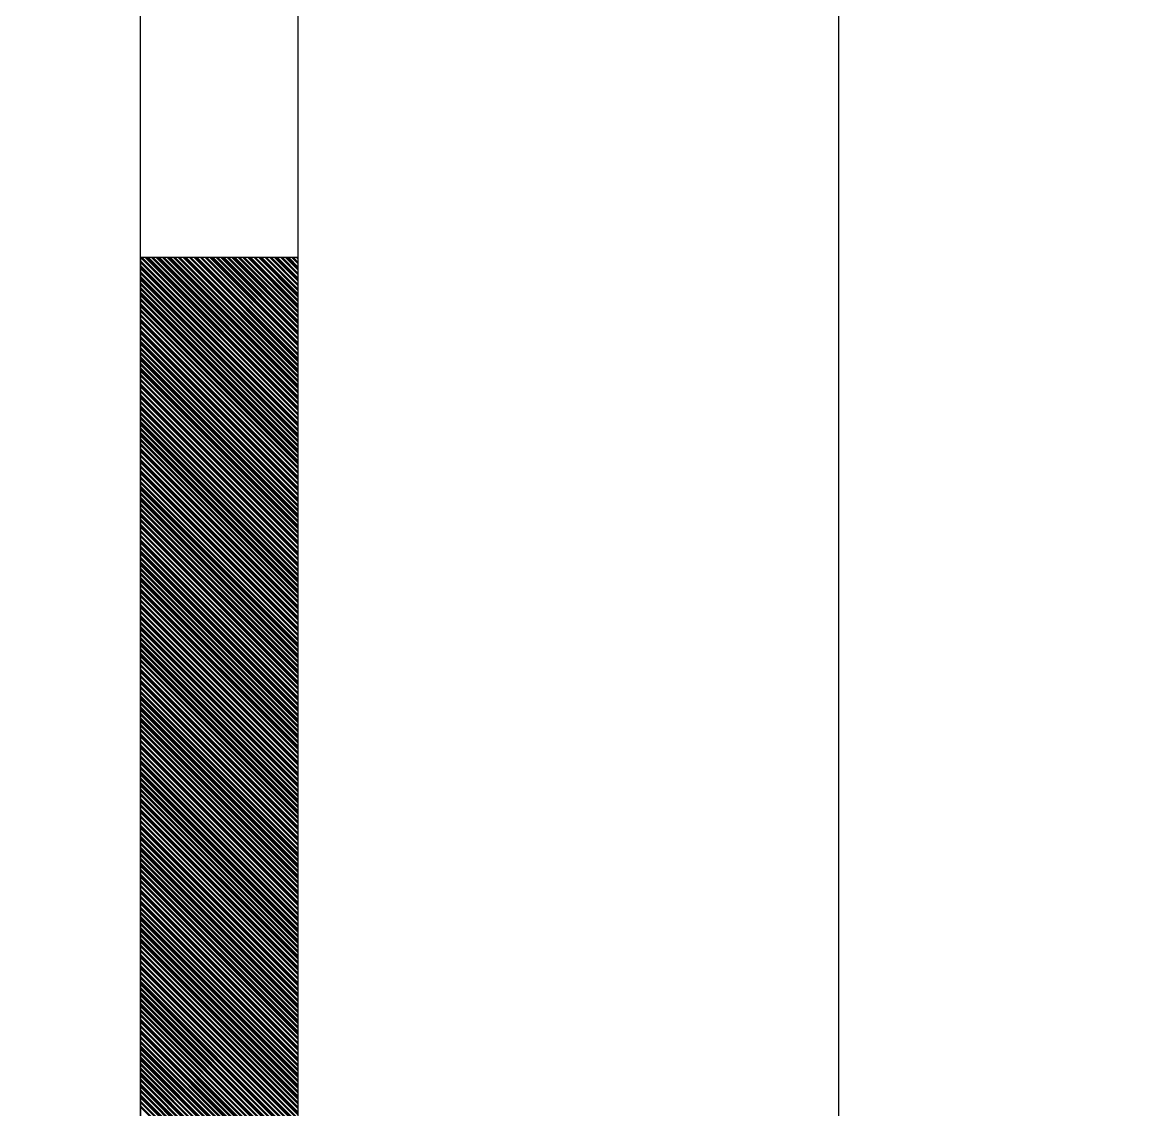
# Model space of a CAD drawing. Extents: x 747954 to 748544, y 4317181 to 4318208.
# Drawn here: x 748192.92 to 748199.99, y 4318095.61 to 4318102.5 of the extents above; entities that cross this region are included whole.
import ezdxf

# ---------------------------------------------------------------- set-up
doc = ezdxf.new("R2010")
doc.units = 0
doc.layers.get('0').update_dxf_attribs({"linetype": 'CONTINUOUS'})

msp = doc.modelspace()

# ---------------------------------------------------------------- linework, layer by layer
at = {"color": 0, "linetype": 'CONTINUOUS'}
for p, q in [((748193.67, 4318081.01), (748193.67, 4318181.01)), ((748193.67, 4318081.01), (748193.67, 4318181.01)), ((748194.67, 4318081.01), (748194.67, 4318181.01)), ((748194.67, 4318081.01), (748194.67, 4318181.01)), ((748194.67, 4318100.01), (748193.67, 4318101.01)), ((748194.67, 4318100.01), (748193.67, 4318101.01)), ((748194.67, 4318099.99), (748193.67, 4318100.99)), ((748194.67, 4318099.99), (748193.67, 4318100.99)), ((748194.67, 4318099.98), (748193.67, 4318100.98)), ((748194.67, 4318099.98), (748193.67, 4318100.98)), ((748194.67, 4318099.96), (748193.67, 4318100.96)), ((748194.67, 4318099.96), (748193.67, 4318100.96)), ((748194.67, 4318099.95), (748193.67, 4318100.95)), ((748194.67, 4318099.95), (748193.67, 4318100.95)), ((748194.67, 4318100.02), (748193.68, 4318101.01)), ((748194.67, 4318100.02), (748193.68, 4318101.01)), ((748194.67, 4318100.04), (748193.7, 4318101.01)), ((748194.67, 4318100.04), (748193.7, 4318101.01)), ((748194.67, 4318100.05), (748193.71, 4318101.01)), ((748194.67, 4318100.05), (748193.71, 4318101.01)), ((748194.67, 4318100.06), (748193.72, 4318101.01)), ((748194.67, 4318100.06), (748193.72, 4318101.01)), ((748194.67, 4318100.08), (748193.74, 4318101.01)), ((748194.67, 4318100.08), (748193.74, 4318101.01)), ((748194.67, 4318100.09), (748193.75, 4318101.01)), ((748194.67, 4318100.09), (748193.75, 4318101.01)), ((748194.67, 4318100.11), (748193.77, 4318101.01)), ((748194.67, 4318100.11), (748193.77, 4318101.01)), ((748194.67, 4318100.12), (748193.78, 4318101.01)), ((748194.67, 4318100.12), (748193.78, 4318101.01)), ((748194.67, 4318100.13), (748193.79, 4318101.01)), ((748194.67, 4318100.13), (748193.79, 4318101.01)), ((748194.67, 4318100.15), (748193.81, 4318101.01)), ((748194.67, 4318100.15), (748193.81, 4318101.01)), ((748194.67, 4318100.16), (748193.82, 4318101.01)), ((748194.67, 4318100.16), (748193.82, 4318101.01)), ((748194.67, 4318100.18), (748193.84, 4318101.01)), ((748194.67, 4318100.18), (748193.84, 4318101.01)), ((748194.67, 4318100.19), (748193.85, 4318101.01)), ((748194.67, 4318100.19), (748193.85, 4318101.01)), ((748194.67, 4318100.2), (748193.86, 4318101.01)), ((748194.67, 4318100.2), (748193.86, 4318101.01)), ((748194.67, 4318100.22), (748193.88, 4318101.01)), ((748194.67, 4318100.22), (748193.88, 4318101.01)), ((748194.67, 4318100.23), (748193.89, 4318101.01)), ((748194.67, 4318100.23), (748193.89, 4318101.01)), ((748194.67, 4318100.25), (748193.91, 4318101.01)), ((748194.67, 4318100.25), (748193.91, 4318101.01)), ((748194.67, 4318100.26), (748193.92, 4318101.01)), ((748194.67, 4318100.26), (748193.92, 4318101.01)), ((748194.67, 4318100.28), (748193.94, 4318101.01)), ((748194.67, 4318100.28), (748193.94, 4318101.01)), ((748194.67, 4318100.29), (748193.95, 4318101.01)), ((748194.67, 4318100.29), (748193.95, 4318101.01)), ((748194.67, 4318100.3), (748193.96, 4318101.01)), ((748194.67, 4318100.3), (748193.96, 4318101.01)), ((748194.67, 4318100.32), (748193.98, 4318101.01)), ((748194.67, 4318100.32), (748193.98, 4318101.01)), ((748194.67, 4318100.33), (748193.99, 4318101.01)), ((748194.67, 4318100.33), (748193.99, 4318101.01)), ((748194.67, 4318100.35), (748194.01, 4318101.01)), ((748194.67, 4318100.35), (748194.01, 4318101.01)), ((748194.67, 4318100.36), (748194.02, 4318101.01)), ((748194.67, 4318100.36), (748194.02, 4318101.01)), ((748194.67, 4318100.37), (748194.03, 4318101.01)), ((748194.67, 4318100.37), (748194.03, 4318101.01)), ((748194.67, 4318100.39), (748194.05, 4318101.01)), ((748194.67, 4318100.39), (748194.05, 4318101.01)), ((748194.67, 4318100.4), (748194.06, 4318101.01)), ((748194.67, 4318100.4), (748194.06, 4318101.01)), ((748194.67, 4318100.42), (748194.08, 4318101.01)), ((748194.67, 4318100.42), (748194.08, 4318101.01)), ((748194.67, 4318100.43), (748194.09, 4318101.01)), ((748194.67, 4318100.43), (748194.09, 4318101.01)), ((748194.67, 4318100.45), (748194.11, 4318101.01)), ((748194.67, 4318100.45), (748194.11, 4318101.01)), ((748194.67, 4318100.46), (748194.12, 4318101.01)), ((748194.67, 4318100.46), (748194.12, 4318101.01)), ((748194.67, 4318100.47), (748194.13, 4318101.01)), ((748194.67, 4318100.47), (748194.13, 4318101.01)), ((748194.67, 4318100.49), (748194.15, 4318101.01)), ((748194.67, 4318100.49), (748194.15, 4318101.01)), ((748194.67, 4318100.5), (748194.16, 4318101.01)), ((748194.67, 4318100.5), (748194.16, 4318101.01)), ((748194.67, 4318100.52), (748194.18, 4318101.01)), ((748194.67, 4318100.52), (748194.18, 4318101.01)), ((748194.67, 4318100.53), (748194.19, 4318101.01)), ((748194.67, 4318100.53), (748194.19, 4318101.01)), ((748194.67, 4318100.54), (748194.2, 4318101.01)), ((748194.67, 4318100.54), (748194.2, 4318101.01)), ((748194.67, 4318100.56), (748194.22, 4318101.01)), ((748194.67, 4318100.56), (748194.22, 4318101.01)), ((748194.67, 4318100.57), (748194.23, 4318101.01)), ((748194.67, 4318100.57), (748194.23, 4318101.01)), ((748194.67, 4318100.59), (748194.25, 4318101.01)), ((748194.67, 4318100.59), (748194.25, 4318101.01)), ((748194.67, 4318100.6), (748194.26, 4318101.01)), ((748194.67, 4318100.6), (748194.26, 4318101.01)), ((748194.67, 4318100.61), (748194.27, 4318101.01)), ((748194.67, 4318100.61), (748194.27, 4318101.01)), ((748194.67, 4318100.63), (748194.29, 4318101.01)), ((748194.67, 4318100.63), (748194.29, 4318101.01)), ((748194.67, 4318100.64), (748194.3, 4318101.01)), ((748194.67, 4318100.64), (748194.3, 4318101.01)), ((748194.67, 4318100.66), (748194.32, 4318101.01)), ((748194.67, 4318100.66), (748194.32, 4318101.01)), ((748194.67, 4318100.67), (748194.33, 4318101.01)), ((748194.67, 4318100.67), (748194.33, 4318101.01)), ((748194.67, 4318100.69), (748194.35, 4318101.01)), ((748194.67, 4318100.69), (748194.35, 4318101.01)), ((748194.67, 4318100.7), (748194.36, 4318101.01)), ((748194.67, 4318100.7), (748194.36, 4318101.01)), ((748194.67, 4318100.71), (748194.37, 4318101.01)), ((748194.67, 4318100.71), (748194.37, 4318101.01)), ((748194.67, 4318100.73), (748194.39, 4318101.01)), ((748194.67, 4318100.73), (748194.39, 4318101.01)), ((748194.67, 4318100.74), (748194.4, 4318101.01)), ((748194.67, 4318100.74), (748194.4, 4318101.01)), ((748194.67, 4318100.76), (748194.42, 4318101.01)), ((748194.67, 4318100.76), (748194.42, 4318101.01)), ((748194.67, 4318100.77), (748194.43, 4318101.01)), ((748194.67, 4318100.77), (748194.43, 4318101.01)), ((748194.67, 4318100.78), (748194.44, 4318101.01)), ((748194.67, 4318100.78), (748194.44, 4318101.01)), ((748194.67, 4318100.8), (748194.46, 4318101.01)), ((748194.67, 4318100.8), (748194.46, 4318101.01)), ((748194.67, 4318100.81), (748194.47, 4318101.01)), ((748194.67, 4318100.81), (748194.47, 4318101.01)), ((748194.67, 4318100.83), (748194.49, 4318101.01)), ((748194.67, 4318100.83), (748194.49, 4318101.01)), ((748194.67, 4318100.84), (748194.5, 4318101.01)), ((748194.67, 4318100.84), (748194.5, 4318101.01)), ((748194.67, 4318100.86), (748194.52, 4318101.01)), ((748194.67, 4318100.86), (748194.52, 4318101.01)), ((748194.67, 4318100.87), (748194.53, 4318101.01)), ((748194.67, 4318100.87), (748194.53, 4318101.01)), ((748194.67, 4318100.88), (748194.54, 4318101.01)), ((748194.67, 4318100.88), (748194.54, 4318101.01)), ((748194.67, 4318100.9), (748194.56, 4318101.01)), ((748194.67, 4318100.9), (748194.56, 4318101.01)), ((748194.67, 4318100.91), (748194.57, 4318101.01)), ((748194.67, 4318100.91), (748194.57, 4318101.01)), ((748194.67, 4318100.93), (748194.59, 4318101.01)), ((748194.67, 4318100.93), (748194.59, 4318101.01)), ((748194.67, 4318100.94), (748194.6, 4318101.01)), ((748194.67, 4318100.94), (748194.6, 4318101.01)), ((748194.67, 4318100.95), (748194.61, 4318101.01)), ((748194.67, 4318100.95), (748194.61, 4318101.01)), ((748194.67, 4318100.97), (748194.63, 4318101.01)), ((748194.67, 4318100.97), (748194.63, 4318101.01)), ((748194.67, 4318100.98), (748194.64, 4318101.01)), ((748194.67, 4318100.98), (748194.64, 4318101.01)), ((748194.67, 4318101), (748194.66, 4318101.01)), ((748194.67, 4318101), (748194.66, 4318101.01)), ((748194.67, 4318099.94), (748193.67, 4318100.94)), ((748194.67, 4318099.94), (748193.67, 4318100.94)), ((748194.67, 4318099.92), (748193.67, 4318100.92)), ((748194.67, 4318099.92), (748193.67, 4318100.92)), ((748194.67, 4318099.91), (748193.67, 4318100.91)), ((748194.67, 4318099.91), (748193.67, 4318100.91)), ((748194.67, 4318099.89), (748193.67, 4318100.89)), ((748194.67, 4318099.89), (748193.67, 4318100.89)), ((748194.67, 4318099.88), (748193.67, 4318100.88)), ((748194.67, 4318099.88), (748193.67, 4318100.88)), ((748194.67, 4318099.87), (748193.67, 4318100.87)), ((748194.67, 4318099.87), (748193.67, 4318100.87)), ((748194.67, 4318099.85), (748193.67, 4318100.85)), ((748194.67, 4318099.85), (748193.67, 4318100.85)), ((748194.67, 4318099.84), (748193.67, 4318100.84)), ((748194.67, 4318099.84), (748193.67, 4318100.84)), ((748194.67, 4318099.82), (748193.67, 4318100.82)), ((748194.67, 4318099.82), (748193.67, 4318100.82)), ((748194.67, 4318099.81), (748193.67, 4318100.81)), ((748194.67, 4318099.81), (748193.67, 4318100.81)), ((748194.67, 4318099.79), (748193.67, 4318100.79)), ((748194.67, 4318099.79), (748193.67, 4318100.79)), ((748194.67, 4318099.78), (748193.67, 4318100.78)), ((748194.67, 4318099.78), (748193.67, 4318100.78)), ((748194.67, 4318099.77), (748193.67, 4318100.77)), ((748194.67, 4318099.77), (748193.67, 4318100.77)), ((748194.67, 4318099.75), (748193.67, 4318100.75)), ((748194.67, 4318099.75), (748193.67, 4318100.75)), ((748194.67, 4318099.74), (748193.67, 4318100.74)), ((748194.67, 4318099.74), (748193.67, 4318100.74)), ((748194.67, 4318099.72), (748193.67, 4318100.72)), ((748194.67, 4318099.72), (748193.67, 4318100.72)), ((748194.67, 4318099.71), (748193.67, 4318100.71)), ((748194.67, 4318099.71), (748193.67, 4318100.71)), ((748194.67, 4318099.7), (748193.67, 4318100.7)), ((748194.67, 4318099.7), (748193.67, 4318100.7)), ((748194.67, 4318099.68), (748193.67, 4318100.68)), ((748194.67, 4318099.68), (748193.67, 4318100.68)), ((748194.67, 4318099.67), (748193.67, 4318100.67)), ((748194.67, 4318099.67), (748193.67, 4318100.67)), ((748194.67, 4318099.65), (748193.67, 4318100.65)), ((748194.67, 4318099.65), (748193.67, 4318100.65)), ((748194.67, 4318099.64), (748193.67, 4318100.64)), ((748194.67, 4318099.64), (748193.67, 4318100.64)), ((748194.67, 4318099.62), (748193.67, 4318100.62)), ((748194.67, 4318099.62), (748193.67, 4318100.62)), ((748194.67, 4318099.61), (748193.67, 4318100.61)), ((748194.67, 4318099.61), (748193.67, 4318100.61)), ((748194.67, 4318099.6), (748193.67, 4318100.6)), ((748194.67, 4318099.6), (748193.67, 4318100.6)), ((748194.67, 4318099.58), (748193.67, 4318100.58)), ((748194.67, 4318099.58), (748193.67, 4318100.58)), ((748194.67, 4318099.57), (748193.67, 4318100.57)), ((748194.67, 4318099.57), (748193.67, 4318100.57)), ((748194.67, 4318099.55), (748193.67, 4318100.55)), ((748194.67, 4318099.55), (748193.67, 4318100.55)), ((748194.67, 4318099.54), (748193.67, 4318100.54)), ((748194.67, 4318099.54), (748193.67, 4318100.54)), ((748194.67, 4318099.53), (748193.67, 4318100.53)), ((748194.67, 4318099.53), (748193.67, 4318100.53)), ((748194.67, 4318099.51), (748193.67, 4318100.51)), ((748194.67, 4318099.51), (748193.67, 4318100.51)), ((748194.67, 4318099.5), (748193.67, 4318100.5)), ((748194.67, 4318099.5), (748193.67, 4318100.5)), ((748194.67, 4318099.48), (748193.67, 4318100.48)), ((748194.67, 4318099.48), (748193.67, 4318100.48)), ((748194.67, 4318099.47), (748193.67, 4318100.47)), ((748194.67, 4318099.47), (748193.67, 4318100.47)), ((748194.67, 4318099.46), (748193.67, 4318100.46)), ((748194.67, 4318099.46), (748193.67, 4318100.46)), ((748194.67, 4318099.44), (748193.67, 4318100.44)), ((748194.67, 4318099.44), (748193.67, 4318100.44)), ((748194.67, 4318099.43), (748193.67, 4318100.43)), ((748194.67, 4318099.43), (748193.67, 4318100.43)), ((748194.67, 4318099.41), (748193.67, 4318100.41)), ((748194.67, 4318099.41), (748193.67, 4318100.41)), ((748194.67, 4318099.4), (748193.67, 4318100.4)), ((748194.67, 4318099.4), (748193.67, 4318100.4)), ((748194.67, 4318099.38), (748193.67, 4318100.38)), ((748194.67, 4318099.38), (748193.67, 4318100.38)), ((748194.67, 4318099.37), (748193.67, 4318100.37)), ((748194.67, 4318099.37), (748193.67, 4318100.37)), ((748194.67, 4318099.36), (748193.67, 4318100.36)), ((748194.67, 4318099.36), (748193.67, 4318100.36)), ((748194.67, 4318099.34), (748193.67, 4318100.34)), ((748194.67, 4318099.34), (748193.67, 4318100.34)), ((748194.67, 4318099.33), (748193.67, 4318100.33)), ((748194.67, 4318099.33), (748193.67, 4318100.33)), ((748194.67, 4318099.31), (748193.67, 4318100.31)), ((748194.67, 4318099.31), (748193.67, 4318100.31)), ((748194.67, 4318099.3), (748193.67, 4318100.3)), ((748194.67, 4318099.3), (748193.67, 4318100.3)), ((748194.67, 4318099.29), (748193.67, 4318100.29)), ((748194.67, 4318099.29), (748193.67, 4318100.29)), ((748194.67, 4318099.27), (748193.67, 4318100.27)), ((748194.67, 4318099.27), (748193.67, 4318100.27)), ((748194.67, 4318099.26), (748193.67, 4318100.26)), ((748194.67, 4318099.26), (748193.67, 4318100.26)), ((748194.67, 4318099.24), (748193.67, 4318100.24)), ((748194.67, 4318099.24), (748193.67, 4318100.24)), ((748194.67, 4318099.23), (748193.67, 4318100.23)), ((748194.67, 4318099.23), (748193.67, 4318100.23)), ((748194.67, 4318099.21), (748193.67, 4318100.21)), ((748194.67, 4318099.21), (748193.67, 4318100.21)), ((748194.67, 4318099.2), (748193.67, 4318100.2)), ((748194.67, 4318099.2), (748193.67, 4318100.2)), ((748194.67, 4318099.19), (748193.67, 4318100.19)), ((748194.67, 4318099.19), (748193.67, 4318100.19)), ((748194.67, 4318099.17), (748193.67, 4318100.17)), ((748194.67, 4318099.17), (748193.67, 4318100.17)), ((748194.67, 4318099.16), (748193.67, 4318100.16)), ((748194.67, 4318099.16), (748193.67, 4318100.16)), ((748194.67, 4318099.14), (748193.67, 4318100.14)), ((748194.67, 4318099.14), (748193.67, 4318100.14)), ((748194.67, 4318099.13), (748193.67, 4318100.13)), ((748194.67, 4318099.13), (748193.67, 4318100.13)), ((748194.67, 4318099.12), (748193.67, 4318100.12)), ((748194.67, 4318099.12), (748193.67, 4318100.12)), ((748194.67, 4318099.1), (748193.67, 4318100.1)), ((748194.67, 4318099.1), (748193.67, 4318100.1)), ((748194.67, 4318099.09), (748193.67, 4318100.09)), ((748194.67, 4318099.09), (748193.67, 4318100.09)), ((748194.67, 4318099.07), (748193.67, 4318100.07)), ((748194.67, 4318099.07), (748193.67, 4318100.07)), ((748194.67, 4318099.06), (748193.67, 4318100.06)), ((748194.67, 4318099.06), (748193.67, 4318100.06)), ((748194.67, 4318099.05), (748193.67, 4318100.05)), ((748194.67, 4318099.05), (748193.67, 4318100.05)), ((748194.67, 4318099.03), (748193.67, 4318100.03)), ((748194.67, 4318099.03), (748193.67, 4318100.03)), ((748194.67, 4318099.02), (748193.67, 4318100.02)), ((748194.67, 4318099.02), (748193.67, 4318100.02)), ((748194.67, 4318099), (748193.67, 4318100)), ((748194.67, 4318099), (748193.67, 4318100)), ((748194.67, 4318098.99), (748193.67, 4318099.99)), ((748194.67, 4318098.99), (748193.67, 4318099.99)), ((748194.67, 4318098.97), (748193.67, 4318099.97)), ((748194.67, 4318098.97), (748193.67, 4318099.97)), ((748194.67, 4318098.96), (748193.67, 4318099.96)), ((748194.67, 4318098.96), (748193.67, 4318099.96)), ((748194.67, 4318098.95), (748193.67, 4318099.95)), ((748194.67, 4318098.95), (748193.67, 4318099.95)), ((748194.67, 4318098.93), (748193.67, 4318099.93)), ((748194.67, 4318098.93), (748193.67, 4318099.93)), ((748194.67, 4318098.92), (748193.67, 4318099.92)), ((748194.67, 4318098.92), (748193.67, 4318099.92)), ((748194.67, 4318098.9), (748193.67, 4318099.9)), ((748194.67, 4318098.9), (748193.67, 4318099.9)), ((748194.67, 4318098.89), (748193.67, 4318099.89)), ((748194.67, 4318098.89), (748193.67, 4318099.89)), ((748194.67, 4318098.88), (748193.67, 4318099.88)), ((748194.67, 4318098.88), (748193.67, 4318099.88)), ((748194.67, 4318098.86), (748193.67, 4318099.86)), ((748194.67, 4318098.86), (748193.67, 4318099.86)), ((748194.67, 4318098.85), (748193.67, 4318099.85)), ((748194.67, 4318098.85), (748193.67, 4318099.85)), ((748194.67, 4318098.83), (748193.67, 4318099.83)), ((748194.67, 4318098.83), (748193.67, 4318099.83)), ((748194.67, 4318098.82), (748193.67, 4318099.82)), ((748194.67, 4318098.82), (748193.67, 4318099.82)), ((748194.67, 4318098.8), (748193.67, 4318099.8)), ((748194.67, 4318098.8), (748193.67, 4318099.8)), ((748194.67, 4318098.79), (748193.67, 4318099.79)), ((748194.67, 4318098.79), (748193.67, 4318099.79)), ((748194.67, 4318098.78), (748193.67, 4318099.78)), ((748194.67, 4318098.78), (748193.67, 4318099.78)), ((748194.67, 4318098.76), (748193.67, 4318099.76)), ((748194.67, 4318098.76), (748193.67, 4318099.76)), ((748194.67, 4318098.75), (748193.67, 4318099.75)), ((748194.67, 4318098.75), (748193.67, 4318099.75)), ((748194.67, 4318098.73), (748193.67, 4318099.73)), ((748194.67, 4318098.73), (748193.67, 4318099.73)), ((748194.67, 4318098.72), (748193.67, 4318099.72)), ((748194.67, 4318098.72), (748193.67, 4318099.72)), ((748194.67, 4318098.71), (748193.67, 4318099.71)), ((748194.67, 4318098.71), (748193.67, 4318099.71)), ((748194.67, 4318098.69), (748193.67, 4318099.69)), ((748194.67, 4318098.69), (748193.67, 4318099.69)), ((748194.67, 4318098.68), (748193.67, 4318099.68)), ((748194.67, 4318098.68), (748193.67, 4318099.68)), ((748194.67, 4318098.66), (748193.67, 4318099.66)), ((748194.67, 4318098.66), (748193.67, 4318099.66)), ((748194.67, 4318098.65), (748193.67, 4318099.65)), ((748194.67, 4318098.65), (748193.67, 4318099.65)), ((748194.67, 4318098.64), (748193.67, 4318099.64)), ((748194.67, 4318098.64), (748193.67, 4318099.64)), ((748194.67, 4318098.62), (748193.67, 4318099.62)), ((748194.67, 4318098.62), (748193.67, 4318099.62)), ((748194.67, 4318098.61), (748193.67, 4318099.61)), ((748194.67, 4318098.61), (748193.67, 4318099.61)), ((748194.67, 4318098.59), (748193.67, 4318099.59)), ((748194.67, 4318098.59), (748193.67, 4318099.59)), ((748194.67, 4318098.58), (748193.67, 4318099.58)), ((748194.67, 4318098.58), (748193.67, 4318099.58)), ((748194.67, 4318098.56), (748193.67, 4318099.56)), ((748194.67, 4318098.56), (748193.67, 4318099.56)), ((748194.67, 4318098.55), (748193.67, 4318099.55)), ((748194.67, 4318098.55), (748193.67, 4318099.55)), ((748194.67, 4318098.54), (748193.67, 4318099.54)), ((748194.67, 4318098.54), (748193.67, 4318099.54)), ((748194.67, 4318098.52), (748193.67, 4318099.52)), ((748194.67, 4318098.52), (748193.67, 4318099.52)), ((748194.67, 4318098.51), (748193.67, 4318099.51)), ((748194.67, 4318098.51), (748193.67, 4318099.51)), ((748194.67, 4318098.49), (748193.67, 4318099.49)), ((748194.67, 4318098.49), (748193.67, 4318099.49)), ((748194.67, 4318098.48), (748193.67, 4318099.48)), ((748194.67, 4318098.48), (748193.67, 4318099.48)), ((748194.67, 4318098.47), (748193.67, 4318099.47)), ((748194.67, 4318098.47), (748193.67, 4318099.47)), ((748194.67, 4318098.45), (748193.67, 4318099.45)), ((748194.67, 4318098.45), (748193.67, 4318099.45)), ((748194.67, 4318098.44), (748193.67, 4318099.44)), ((748194.67, 4318098.44), (748193.67, 4318099.44)), ((748194.67, 4318098.42), (748193.67, 4318099.42)), ((748194.67, 4318098.42), (748193.67, 4318099.42)), ((748194.67, 4318098.41), (748193.67, 4318099.41)), ((748194.67, 4318098.41), (748193.67, 4318099.41)), ((748194.67, 4318098.39), (748193.67, 4318099.39)), ((748194.67, 4318098.39), (748193.67, 4318099.39)), ((748194.67, 4318098.38), (748193.67, 4318099.38)), ((748194.67, 4318098.38), (748193.67, 4318099.38)), ((748194.67, 4318098.37), (748193.67, 4318099.37)), ((748194.67, 4318098.37), (748193.67, 4318099.37)), ((748194.67, 4318098.35), (748193.67, 4318099.35)), ((748194.67, 4318098.35), (748193.67, 4318099.35)), ((748194.67, 4318098.34), (748193.67, 4318099.34)), ((748194.67, 4318098.34), (748193.67, 4318099.34)), ((748194.67, 4318098.32), (748193.67, 4318099.32)), ((748194.67, 4318098.32), (748193.67, 4318099.32)), ((748194.67, 4318098.31), (748193.67, 4318099.31)), ((748194.67, 4318098.31), (748193.67, 4318099.31)), ((748194.67, 4318098.3), (748193.67, 4318099.3)), ((748194.67, 4318098.3), (748193.67, 4318099.3)), ((748194.67, 4318098.28), (748193.67, 4318099.28)), ((748194.67, 4318098.28), (748193.67, 4318099.28)), ((748194.67, 4318098.27), (748193.67, 4318099.27)), ((748194.67, 4318098.27), (748193.67, 4318099.27)), ((748194.67, 4318098.25), (748193.67, 4318099.25)), ((748194.67, 4318098.25), (748193.67, 4318099.25)), ((748194.67, 4318098.24), (748193.67, 4318099.24)), ((748194.67, 4318098.24), (748193.67, 4318099.24)), ((748194.67, 4318098.22), (748193.67, 4318099.22)), ((748194.67, 4318098.22), (748193.67, 4318099.22)), ((748194.67, 4318098.21), (748193.67, 4318099.21)), ((748194.67, 4318098.21), (748193.67, 4318099.21)), ((748194.67, 4318098.2), (748193.67, 4318099.2)), ((748194.67, 4318098.2), (748193.67, 4318099.2)), ((748194.67, 4318098.18), (748193.67, 4318099.18)), ((748194.67, 4318098.18), (748193.67, 4318099.18)), ((748194.67, 4318098.17), (748193.67, 4318099.17)), ((748194.67, 4318098.17), (748193.67, 4318099.17)), ((748194.67, 4318098.15), (748193.67, 4318099.15)), ((748194.67, 4318098.15), (748193.67, 4318099.15)), ((748194.67, 4318098.14), (748193.67, 4318099.14)), ((748194.67, 4318098.14), (748193.67, 4318099.14)), ((748194.67, 4318098.13), (748193.67, 4318099.13)), ((748194.67, 4318098.13), (748193.67, 4318099.13)), ((748194.67, 4318098.11), (748193.67, 4318099.11)), ((748194.67, 4318098.11), (748193.67, 4318099.11)), ((748194.67, 4318098.1), (748193.67, 4318099.1)), ((748194.67, 4318098.1), (748193.67, 4318099.1)), ((748194.67, 4318098.08), (748193.67, 4318099.08)), ((748194.67, 4318098.08), (748193.67, 4318099.08)), ((748194.67, 4318098.07), (748193.67, 4318099.07)), ((748194.67, 4318098.07), (748193.67, 4318099.07)), ((748194.67, 4318098.06), (748193.67, 4318099.06)), ((748194.67, 4318098.06), (748193.67, 4318099.06)), ((748194.67, 4318098.04), (748193.67, 4318099.04)), ((748194.67, 4318098.04), (748193.67, 4318099.04)), ((748194.67, 4318098.03), (748193.67, 4318099.03)), ((748194.67, 4318098.03), (748193.67, 4318099.03)), ((748194.67, 4318098.01), (748193.67, 4318099.01)), ((748194.67, 4318098.01), (748193.67, 4318099.01)), ((748194.67, 4318098), (748193.67, 4318099)), ((748194.67, 4318098), (748193.67, 4318099)), ((748194.67, 4318097.98), (748193.67, 4318098.98)), ((748194.67, 4318097.98), (748193.67, 4318098.98)), ((748194.67, 4318097.97), (748193.67, 4318098.97)), ((748194.67, 4318097.97), (748193.67, 4318098.97)), ((748194.67, 4318097.96), (748193.67, 4318098.96)), ((748194.67, 4318097.96), (748193.67, 4318098.96)), ((748194.67, 4318097.94), (748193.67, 4318098.94)), ((748194.67, 4318097.94), (748193.67, 4318098.94)), ((748194.67, 4318097.93), (748193.67, 4318098.93)), ((748194.67, 4318097.93), (748193.67, 4318098.93)), ((748194.67, 4318097.91), (748193.67, 4318098.91)), ((748194.67, 4318097.91), (748193.67, 4318098.91)), ((748194.67, 4318097.9), (748193.67, 4318098.9)), ((748194.67, 4318097.9), (748193.67, 4318098.9)), ((748194.67, 4318097.89), (748193.67, 4318098.89)), ((748194.67, 4318097.89), (748193.67, 4318098.89)), ((748194.67, 4318097.87), (748193.67, 4318098.87)), ((748194.67, 4318097.87), (748193.67, 4318098.87)), ((748194.67, 4318097.86), (748193.67, 4318098.86)), ((748194.67, 4318097.86), (748193.67, 4318098.86)), ((748194.67, 4318097.84), (748193.67, 4318098.84)), ((748194.67, 4318097.84), (748193.67, 4318098.84)), ((748194.67, 4318097.83), (748193.67, 4318098.83)), ((748194.67, 4318097.83), (748193.67, 4318098.83)), ((748194.67, 4318097.81), (748193.67, 4318098.81)), ((748194.67, 4318097.81), (748193.67, 4318098.81)), ((748194.67, 4318097.8), (748193.67, 4318098.8)), ((748194.67, 4318097.8), (748193.67, 4318098.8)), ((748194.67, 4318097.79), (748193.67, 4318098.79)), ((748194.67, 4318097.79), (748193.67, 4318098.79)), ((748194.67, 4318097.77), (748193.67, 4318098.77)), ((748194.67, 4318097.77), (748193.67, 4318098.77)), ((748194.67, 4318097.76), (748193.67, 4318098.76)), ((748194.67, 4318097.76), (748193.67, 4318098.76)), ((748194.67, 4318097.74), (748193.67, 4318098.74)), ((748194.67, 4318097.74), (748193.67, 4318098.74)), ((748194.67, 4318097.73), (748193.67, 4318098.73)), ((748194.67, 4318097.73), (748193.67, 4318098.73)), ((748194.67, 4318097.72), (748193.67, 4318098.72)), ((748194.67, 4318097.72), (748193.67, 4318098.72)), ((748194.67, 4318097.7), (748193.67, 4318098.7)), ((748194.67, 4318097.7), (748193.67, 4318098.7)), ((748194.67, 4318097.69), (748193.67, 4318098.69)), ((748194.67, 4318097.69), (748193.67, 4318098.69)), ((748194.67, 4318097.67), (748193.67, 4318098.67)), ((748194.67, 4318097.67), (748193.67, 4318098.67)), ((748194.67, 4318097.66), (748193.67, 4318098.66)), ((748194.67, 4318097.66), (748193.67, 4318098.66)), ((748194.67, 4318097.65), (748193.67, 4318098.65)), ((748194.67, 4318097.65), (748193.67, 4318098.65)), ((748194.67, 4318097.63), (748193.67, 4318098.63)), ((748194.67, 4318097.63), (748193.67, 4318098.63)), ((748194.67, 4318097.62), (748193.67, 4318098.62)), ((748194.67, 4318097.62), (748193.67, 4318098.62)), ((748194.67, 4318097.6), (748193.67, 4318098.6)), ((748194.67, 4318097.6), (748193.67, 4318098.6)), ((748194.67, 4318097.59), (748193.67, 4318098.59)), ((748194.67, 4318097.59), (748193.67, 4318098.59)), ((748194.67, 4318097.57), (748193.67, 4318098.57)), ((748194.67, 4318097.57), (748193.67, 4318098.57)), ((748194.67, 4318097.56), (748193.67, 4318098.56)), ((748194.67, 4318097.56), (748193.67, 4318098.56)), ((748194.67, 4318097.55), (748193.67, 4318098.55)), ((748194.67, 4318097.55), (748193.67, 4318098.55)), ((748194.67, 4318097.53), (748193.67, 4318098.53)), ((748194.67, 4318097.53), (748193.67, 4318098.53)), ((748194.67, 4318097.52), (748193.67, 4318098.52)), ((748194.67, 4318097.52), (748193.67, 4318098.52)), ((748194.67, 4318097.5), (748193.67, 4318098.5)), ((748194.67, 4318097.5), (748193.67, 4318098.5)), ((748194.67, 4318097.49), (748193.67, 4318098.49)), ((748194.67, 4318097.49), (748193.67, 4318098.49)), ((748194.67, 4318097.48), (748193.67, 4318098.48)), ((748194.67, 4318097.48), (748193.67, 4318098.48)), ((748194.67, 4318097.46), (748193.67, 4318098.46)), ((748194.67, 4318097.46), (748193.67, 4318098.46)), ((748194.67, 4318097.45), (748193.67, 4318098.45)), ((748194.67, 4318097.45), (748193.67, 4318098.45)), ((748194.67, 4318097.43), (748193.67, 4318098.43)), ((748194.67, 4318097.43), (748193.67, 4318098.43)), ((748194.67, 4318097.42), (748193.67, 4318098.42)), ((748194.67, 4318097.42), (748193.67, 4318098.42)), ((748194.67, 4318097.4), (748193.67, 4318098.4)), ((748194.67, 4318097.4), (748193.67, 4318098.4)), ((748194.67, 4318097.39), (748193.67, 4318098.39)), ((748194.67, 4318097.39), (748193.67, 4318098.39)), ((748194.67, 4318097.38), (748193.67, 4318098.38)), ((748194.67, 4318097.38), (748193.67, 4318098.38)), ((748194.67, 4318097.36), (748193.67, 4318098.36)), ((748194.67, 4318097.36), (748193.67, 4318098.36)), ((748194.67, 4318097.35), (748193.67, 4318098.35)), ((748194.67, 4318097.35), (748193.67, 4318098.35)), ((748194.67, 4318097.33), (748193.67, 4318098.33)), ((748194.67, 4318097.33), (748193.67, 4318098.33)), ((748194.67, 4318097.32), (748193.67, 4318098.32)), ((748194.67, 4318097.32), (748193.67, 4318098.32)), ((748194.67, 4318097.31), (748193.67, 4318098.31)), ((748194.67, 4318097.31), (748193.67, 4318098.31)), ((748194.67, 4318097.29), (748193.67, 4318098.29)), ((748194.67, 4318097.29), (748193.67, 4318098.29)), ((748194.67, 4318097.28), (748193.67, 4318098.28)), ((748194.67, 4318097.28), (748193.67, 4318098.28)), ((748194.67, 4318097.26), (748193.67, 4318098.26)), ((748194.67, 4318097.26), (748193.67, 4318098.26)), ((748194.67, 4318097.25), (748193.67, 4318098.25)), ((748194.67, 4318097.25), (748193.67, 4318098.25)), ((748194.67, 4318097.23), (748193.67, 4318098.23)), ((748194.67, 4318097.23), (748193.67, 4318098.23)), ((748194.67, 4318097.22), (748193.67, 4318098.22)), ((748194.67, 4318097.22), (748193.67, 4318098.22)), ((748194.67, 4318097.21), (748193.67, 4318098.21)), ((748194.67, 4318097.21), (748193.67, 4318098.21)), ((748194.67, 4318097.19), (748193.67, 4318098.19)), ((748194.67, 4318097.19), (748193.67, 4318098.19)), ((748194.67, 4318097.18), (748193.67, 4318098.18)), ((748194.67, 4318097.18), (748193.67, 4318098.18)), ((748194.67, 4318097.16), (748193.67, 4318098.16)), ((748194.67, 4318097.16), (748193.67, 4318098.16)), ((748194.67, 4318097.15), (748193.67, 4318098.15)), ((748194.67, 4318097.15), (748193.67, 4318098.15)), ((748194.67, 4318097.14), (748193.67, 4318098.14)), ((748194.67, 4318097.14), (748193.67, 4318098.14)), ((748194.67, 4318097.12), (748193.67, 4318098.12)), ((748194.67, 4318097.12), (748193.67, 4318098.12)), ((748194.67, 4318097.11), (748193.67, 4318098.11)), ((748194.67, 4318097.11), (748193.67, 4318098.11)), ((748194.67, 4318097.09), (748193.67, 4318098.09)), ((748194.67, 4318097.09), (748193.67, 4318098.09)), ((748194.67, 4318097.08), (748193.67, 4318098.08)), ((748194.67, 4318097.08), (748193.67, 4318098.08)), ((748194.67, 4318097.07), (748193.67, 4318098.07)), ((748194.67, 4318097.07), (748193.67, 4318098.07)), ((748194.67, 4318097.05), (748193.67, 4318098.05)), ((748194.67, 4318097.05), (748193.67, 4318098.05)), ((748194.67, 4318097.04), (748193.67, 4318098.04)), ((748194.67, 4318097.04), (748193.67, 4318098.04)), ((748194.67, 4318097.02), (748193.67, 4318098.02)), ((748194.67, 4318097.02), (748193.67, 4318098.02)), ((748194.67, 4318097.01), (748193.67, 4318098.01)), ((748194.67, 4318097.01), (748193.67, 4318098.01)), ((748194.67, 4318096.99), (748193.67, 4318097.99)), ((748194.67, 4318096.99), (748193.67, 4318097.99)), ((748194.67, 4318096.98), (748193.67, 4318097.98)), ((748194.67, 4318096.98), (748193.67, 4318097.98)), ((748194.67, 4318096.97), (748193.67, 4318097.97)), ((748194.67, 4318096.97), (748193.67, 4318097.97)), ((748194.67, 4318096.95), (748193.67, 4318097.95)), ((748194.67, 4318096.95), (748193.67, 4318097.95)), ((748194.67, 4318096.94), (748193.67, 4318097.94)), ((748194.67, 4318096.94), (748193.67, 4318097.94)), ((748194.67, 4318096.92), (748193.67, 4318097.92)), ((748194.67, 4318096.92), (748193.67, 4318097.92)), ((748194.67, 4318096.91), (748193.67, 4318097.91)), ((748194.67, 4318096.91), (748193.67, 4318097.91)), ((748194.67, 4318096.9), (748193.67, 4318097.9)), ((748194.67, 4318096.9), (748193.67, 4318097.9)), ((748194.67, 4318096.88), (748193.67, 4318097.88)), ((748194.67, 4318096.88), (748193.67, 4318097.88)), ((748194.67, 4318096.87), (748193.67, 4318097.87)), ((748194.67, 4318096.87), (748193.67, 4318097.87)), ((748194.67, 4318096.85), (748193.67, 4318097.85)), ((748194.67, 4318096.85), (748193.67, 4318097.85)), ((748194.67, 4318096.84), (748193.67, 4318097.84)), ((748194.67, 4318096.84), (748193.67, 4318097.84)), ((748194.67, 4318096.82), (748193.67, 4318097.82)), ((748194.67, 4318096.82), (748193.67, 4318097.82)), ((748194.67, 4318096.81), (748193.67, 4318097.81)), ((748194.67, 4318096.81), (748193.67, 4318097.81)), ((748194.67, 4318096.8), (748193.67, 4318097.8)), ((748194.67, 4318096.8), (748193.67, 4318097.8)), ((748194.67, 4318096.78), (748193.67, 4318097.78)), ((748194.67, 4318096.78), (748193.67, 4318097.78)), ((748194.67, 4318096.77), (748193.67, 4318097.77)), ((748194.67, 4318096.77), (748193.67, 4318097.77)), ((748194.67, 4318096.75), (748193.67, 4318097.75)), ((748194.67, 4318096.75), (748193.67, 4318097.75)), ((748194.67, 4318096.74), (748193.67, 4318097.74)), ((748194.67, 4318096.74), (748193.67, 4318097.74)), ((748194.67, 4318096.73), (748193.67, 4318097.73)), ((748194.67, 4318096.73), (748193.67, 4318097.73)), ((748194.67, 4318096.71), (748193.67, 4318097.71)), ((748194.67, 4318096.71), (748193.67, 4318097.71)), ((748194.67, 4318096.7), (748193.67, 4318097.7)), ((748194.67, 4318096.7), (748193.67, 4318097.7)), ((748194.67, 4318096.68), (748193.67, 4318097.68)), ((748194.67, 4318096.68), (748193.67, 4318097.68)), ((748194.67, 4318096.67), (748193.67, 4318097.67)), ((748194.67, 4318096.67), (748193.67, 4318097.67)), ((748194.67, 4318096.66), (748193.67, 4318097.66)), ((748194.67, 4318096.66), (748193.67, 4318097.66)), ((748194.67, 4318096.64), (748193.67, 4318097.64)), ((748194.67, 4318096.64), (748193.67, 4318097.64)), ((748194.67, 4318096.63), (748193.67, 4318097.63)), ((748194.67, 4318096.63), (748193.67, 4318097.63)), ((748194.67, 4318096.61), (748193.67, 4318097.61)), ((748194.67, 4318096.61), (748193.67, 4318097.61)), ((748194.67, 4318096.6), (748193.67, 4318097.6)), ((748194.67, 4318096.6), (748193.67, 4318097.6)), ((748194.67, 4318096.58), (748193.67, 4318097.58)), ((748194.67, 4318096.58), (748193.67, 4318097.58)), ((748194.67, 4318096.57), (748193.67, 4318097.57)), ((748194.67, 4318096.57), (748193.67, 4318097.57)), ((748194.67, 4318096.56), (748193.67, 4318097.56)), ((748194.67, 4318096.56), (748193.67, 4318097.56)), ((748194.67, 4318096.54), (748193.67, 4318097.54)), ((748194.67, 4318096.54), (748193.67, 4318097.54)), ((748194.67, 4318096.53), (748193.67, 4318097.53)), ((748194.67, 4318096.53), (748193.67, 4318097.53)), ((748194.67, 4318096.51), (748193.67, 4318097.51)), ((748194.67, 4318096.51), (748193.67, 4318097.51)), ((748194.67, 4318096.5), (748193.67, 4318097.5)), ((748194.67, 4318096.5), (748193.67, 4318097.5)), ((748194.67, 4318096.49), (748193.67, 4318097.49)), ((748194.67, 4318096.49), (748193.67, 4318097.49)), ((748194.67, 4318096.47), (748193.67, 4318097.47)), ((748194.67, 4318096.47), (748193.67, 4318097.47)), ((748194.67, 4318096.46), (748193.67, 4318097.46)), ((748194.67, 4318096.46), (748193.67, 4318097.46)), ((748194.67, 4318096.44), (748193.67, 4318097.44)), ((748194.67, 4318096.44), (748193.67, 4318097.44)), ((748194.67, 4318096.43), (748193.67, 4318097.43)), ((748194.67, 4318096.43), (748193.67, 4318097.43)), ((748194.67, 4318096.41), (748193.67, 4318097.41)), ((748194.67, 4318096.41), (748193.67, 4318097.41)), ((748194.67, 4318096.4), (748193.67, 4318097.4)), ((748194.67, 4318096.4), (748193.67, 4318097.4)), ((748194.67, 4318096.39), (748193.67, 4318097.39)), ((748194.67, 4318096.39), (748193.67, 4318097.39)), ((748194.67, 4318096.37), (748193.67, 4318097.37)), ((748194.67, 4318096.37), (748193.67, 4318097.37)), ((748194.67, 4318096.36), (748193.67, 4318097.36)), ((748194.67, 4318096.36), (748193.67, 4318097.36)), ((748194.67, 4318096.34), (748193.67, 4318097.34)), ((748194.67, 4318096.34), (748193.67, 4318097.34)), ((748194.67, 4318096.33), (748193.67, 4318097.33)), ((748194.67, 4318096.33), (748193.67, 4318097.33)), ((748194.67, 4318096.32), (748193.67, 4318097.32)), ((748194.67, 4318096.32), (748193.67, 4318097.32)), ((748194.67, 4318096.3), (748193.67, 4318097.3)), ((748194.67, 4318096.3), (748193.67, 4318097.3)), ((748194.67, 4318096.29), (748193.67, 4318097.29)), ((748194.67, 4318096.29), (748193.67, 4318097.29)), ((748194.67, 4318096.27), (748193.67, 4318097.27)), ((748194.67, 4318096.27), (748193.67, 4318097.27)), ((748194.67, 4318096.26), (748193.67, 4318097.26)), ((748194.67, 4318096.26), (748193.67, 4318097.26)), ((748194.67, 4318096.25), (748193.67, 4318097.25)), ((748194.67, 4318096.25), (748193.67, 4318097.25)), ((748194.67, 4318096.23), (748193.67, 4318097.23)), ((748194.67, 4318096.23), (748193.67, 4318097.23)), ((748194.67, 4318096.22), (748193.67, 4318097.22)), ((748194.67, 4318096.22), (748193.67, 4318097.22)), ((748194.67, 4318096.2), (748193.67, 4318097.2)), ((748194.67, 4318096.2), (748193.67, 4318097.2)), ((748194.67, 4318096.19), (748193.67, 4318097.19)), ((748194.67, 4318096.19), (748193.67, 4318097.19)), ((748194.67, 4318096.17), (748193.67, 4318097.17)), ((748194.67, 4318096.17), (748193.67, 4318097.17)), ((748194.67, 4318096.16), (748193.67, 4318097.16)), ((748194.67, 4318096.16), (748193.67, 4318097.16)), ((748194.67, 4318096.15), (748193.67, 4318097.15)), ((748194.67, 4318096.15), (748193.67, 4318097.15)), ((748194.67, 4318096.13), (748193.67, 4318097.13)), ((748194.67, 4318096.13), (748193.67, 4318097.13)), ((748194.67, 4318096.12), (748193.67, 4318097.12)), ((748194.67, 4318096.12), (748193.67, 4318097.12)), ((748194.67, 4318096.1), (748193.67, 4318097.1)), ((748194.67, 4318096.1), (748193.67, 4318097.1)), ((748194.67, 4318096.09), (748193.67, 4318097.09)), ((748194.67, 4318096.09), (748193.67, 4318097.09)), ((748194.67, 4318096.08), (748193.67, 4318097.08)), ((748194.67, 4318096.08), (748193.67, 4318097.08)), ((748194.67, 4318096.06), (748193.67, 4318097.06)), ((748194.67, 4318096.06), (748193.67, 4318097.06)), ((748194.67, 4318096.05), (748193.67, 4318097.05)), ((748194.67, 4318096.05), (748193.67, 4318097.05)), ((748194.67, 4318096.03), (748193.67, 4318097.03)), ((748194.67, 4318096.03), (748193.67, 4318097.03)), ((748194.67, 4318096.02), (748193.67, 4318097.02)), ((748194.67, 4318096.02), (748193.67, 4318097.02)), ((748194.67, 4318096), (748193.67, 4318097)), ((748194.67, 4318096), (748193.67, 4318097)), ((748194.67, 4318095.99), (748193.67, 4318096.99)), ((748194.67, 4318095.99), (748193.67, 4318096.99)), ((748194.67, 4318095.98), (748193.67, 4318096.98)), ((748194.67, 4318095.98), (748193.67, 4318096.98)), ((748194.67, 4318095.96), (748193.67, 4318096.96)), ((748194.67, 4318095.96), (748193.67, 4318096.96)), ((748194.67, 4318095.95), (748193.67, 4318096.95)), ((748194.67, 4318095.95), (748193.67, 4318096.95)), ((748194.67, 4318095.93), (748193.67, 4318096.93)), ((748194.67, 4318095.93), (748193.67, 4318096.93)), ((748194.67, 4318095.92), (748193.67, 4318096.92)), ((748194.67, 4318095.92), (748193.67, 4318096.92)), ((748194.67, 4318095.91), (748193.67, 4318096.91)), ((748194.67, 4318095.91), (748193.67, 4318096.91)), ((748194.67, 4318095.89), (748193.67, 4318096.89)), ((748194.67, 4318095.89), (748193.67, 4318096.89)), ((748194.67, 4318095.88), (748193.67, 4318096.88)), ((748194.67, 4318095.88), (748193.67, 4318096.88)), ((748194.67, 4318095.86), (748193.67, 4318096.86)), ((748194.67, 4318095.86), (748193.67, 4318096.86)), ((748194.67, 4318095.85), (748193.67, 4318096.85)), ((748194.67, 4318095.85), (748193.67, 4318096.85)), ((748194.67, 4318095.83), (748193.67, 4318096.83)), ((748194.67, 4318095.83), (748193.67, 4318096.83)), ((748194.67, 4318095.82), (748193.67, 4318096.82)), ((748194.67, 4318095.82), (748193.67, 4318096.82)), ((748194.67, 4318095.81), (748193.67, 4318096.81)), ((748194.67, 4318095.81), (748193.67, 4318096.81)), ((748194.67, 4318095.79), (748193.67, 4318096.79)), ((748194.67, 4318095.79), (748193.67, 4318096.79)), ((748194.67, 4318095.78), (748193.67, 4318096.78)), ((748194.67, 4318095.78), (748193.67, 4318096.78)), ((748194.67, 4318095.76), (748193.67, 4318096.76)), ((748194.67, 4318095.76), (748193.67, 4318096.76)), ((748194.67, 4318095.75), (748193.67, 4318096.75)), ((748194.67, 4318095.75), (748193.67, 4318096.75)), ((748194.67, 4318095.74), (748193.67, 4318096.74)), ((748194.67, 4318095.74), (748193.67, 4318096.74)), ((748194.67, 4318095.72), (748193.67, 4318096.72)), ((748194.67, 4318095.72), (748193.67, 4318096.72)), ((748194.67, 4318095.71), (748193.67, 4318096.71)), ((748194.67, 4318095.71), (748193.67, 4318096.71)), ((748194.67, 4318095.69), (748193.67, 4318096.69)), ((748194.67, 4318095.69), (748193.67, 4318096.69)), ((748194.67, 4318095.68), (748193.67, 4318096.68)), ((748194.67, 4318095.68), (748193.67, 4318096.68)), ((748194.67, 4318095.67), (748193.67, 4318096.67)), ((748194.67, 4318095.67), (748193.67, 4318096.67)), ((748194.67, 4318095.65), (748193.67, 4318096.65)), ((748194.67, 4318095.65), (748193.67, 4318096.65)), ((748194.67, 4318095.64), (748193.67, 4318096.64)), ((748194.67, 4318095.64), (748193.67, 4318096.64)), ((748194.67, 4318095.62), (748193.67, 4318096.62)), ((748194.67, 4318095.62), (748193.67, 4318096.62)), ((748194.67, 4318095.61), (748193.67, 4318096.61)), ((748194.67, 4318095.61), (748193.67, 4318096.61)), ((748194.67, 4318095.59), (748193.67, 4318096.59)), ((748194.67, 4318095.59), (748193.67, 4318096.59)), ((748194.67, 4318095.58), (748193.67, 4318096.58)), ((748194.67, 4318095.58), (748193.67, 4318096.58)), ((748194.67, 4318095.57), (748193.67, 4318096.57)), ((748194.67, 4318095.57), (748193.67, 4318096.57)), ((748194.67, 4318095.55), (748193.67, 4318096.55)), ((748194.67, 4318095.55), (748193.67, 4318096.55)), ((748194.67, 4318095.54), (748193.67, 4318096.54)), ((748194.67, 4318095.54), (748193.67, 4318096.54)), ((748194.67, 4318095.52), (748193.67, 4318096.52)), ((748194.67, 4318095.52), (748193.67, 4318096.52)), ((748194.67, 4318095.51), (748193.67, 4318096.51)), ((748194.67, 4318095.51), (748193.67, 4318096.51)), ((748194.67, 4318095.5), (748193.67, 4318096.5)), ((748194.67, 4318095.5), (748193.67, 4318096.5)), ((748194.67, 4318095.48), (748193.67, 4318096.48)), ((748194.67, 4318095.48), (748193.67, 4318096.48)), ((748194.67, 4318095.47), (748193.67, 4318096.47)), ((748194.67, 4318095.47), (748193.67, 4318096.47)), ((748194.67, 4318095.45), (748193.67, 4318096.45)), ((748194.67, 4318095.45), (748193.67, 4318096.45)), ((748194.67, 4318095.44), (748193.67, 4318096.44)), ((748194.67, 4318095.44), (748193.67, 4318096.44)), ((748194.67, 4318095.42), (748193.67, 4318096.42)), ((748194.67, 4318095.42), (748193.67, 4318096.42)), ((748194.67, 4318095.41), (748193.67, 4318096.41)), ((748194.67, 4318095.41), (748193.67, 4318096.41)), ((748194.67, 4318095.4), (748193.67, 4318096.4)), ((748194.67, 4318095.4), (748193.67, 4318096.4)), ((748194.67, 4318095.38), (748193.67, 4318096.38)), ((748194.67, 4318095.38), (748193.67, 4318096.38)), ((748194.67, 4318095.37), (748193.67, 4318096.37)), ((748194.67, 4318095.37), (748193.67, 4318096.37)), ((748194.67, 4318095.35), (748193.67, 4318096.35)), ((748194.67, 4318095.35), (748193.67, 4318096.35)), ((748194.67, 4318095.34), (748193.67, 4318096.34)), ((748194.67, 4318095.34), (748193.67, 4318096.34)), ((748194.67, 4318095.33), (748193.67, 4318096.33)), ((748194.67, 4318095.33), (748193.67, 4318096.33)), ((748194.67, 4318095.31), (748193.67, 4318096.31)), ((748194.67, 4318095.31), (748193.67, 4318096.31)), ((748194.67, 4318095.3), (748193.67, 4318096.3)), ((748194.67, 4318095.3), (748193.67, 4318096.3)), ((748194.67, 4318095.28), (748193.67, 4318096.28)), ((748194.67, 4318095.28), (748193.67, 4318096.28)), ((748194.67, 4318095.27), (748193.67, 4318096.27)), ((748194.67, 4318095.27), (748193.67, 4318096.27)), ((748194.67, 4318095.26), (748193.67, 4318096.26)), ((748194.67, 4318095.26), (748193.67, 4318096.26)), ((748194.67, 4318095.24), (748193.67, 4318096.24)), ((748194.67, 4318095.24), (748193.67, 4318096.24)), ((748194.67, 4318095.23), (748193.67, 4318096.23)), ((748194.67, 4318095.23), (748193.67, 4318096.23)), ((748194.67, 4318095.21), (748193.67, 4318096.21)), ((748194.67, 4318095.21), (748193.67, 4318096.21)), ((748194.67, 4318095.2), (748193.67, 4318096.2)), ((748194.67, 4318095.2), (748193.67, 4318096.2)), ((748194.67, 4318095.18), (748193.67, 4318096.18)), ((748194.67, 4318095.18), (748193.67, 4318096.18)), ((748194.67, 4318095.17), (748193.67, 4318096.17)), ((748194.67, 4318095.17), (748193.67, 4318096.17)), ((748194.67, 4318095.16), (748193.67, 4318096.16)), ((748194.67, 4318095.16), (748193.67, 4318096.16)), ((748194.67, 4318095.14), (748193.67, 4318096.14)), ((748194.67, 4318095.14), (748193.67, 4318096.14)), ((748194.67, 4318095.13), (748193.67, 4318096.13)), ((748194.67, 4318095.13), (748193.67, 4318096.13)), ((748194.67, 4318095.11), (748193.67, 4318096.11)), ((748194.67, 4318095.11), (748193.67, 4318096.11)), ((748194.67, 4318095.1), (748193.67, 4318096.1)), ((748194.67, 4318095.1), (748193.67, 4318096.1)), ((748194.67, 4318095.09), (748193.67, 4318096.09)), ((748194.67, 4318095.09), (748193.67, 4318096.09)), ((748194.67, 4318095.07), (748193.67, 4318096.07)), ((748194.67, 4318095.07), (748193.67, 4318096.07)), ((748194.67, 4318095.06), (748193.67, 4318096.06)), ((748194.67, 4318095.06), (748193.67, 4318096.06)), ((748194.67, 4318095.04), (748193.67, 4318096.04)), ((748194.67, 4318095.04), (748193.67, 4318096.04)), ((748194.67, 4318095.03), (748193.67, 4318096.03)), ((748194.67, 4318095.03), (748193.67, 4318096.03)), ((748194.67, 4318095.01), (748193.67, 4318096.01)), ((748194.67, 4318095.01), (748193.67, 4318096.01)), ((748194.67, 4318095), (748193.67, 4318096)), ((748194.67, 4318095), (748193.67, 4318096)), ((748194.67, 4318094.99), (748193.67, 4318095.99)), ((748194.67, 4318094.99), (748193.67, 4318095.99)), ((748194.67, 4318094.97), (748193.67, 4318095.97)), ((748194.67, 4318094.97), (748193.67, 4318095.97)), ((748194.67, 4318094.96), (748193.67, 4318095.96)), ((748194.67, 4318094.96), (748193.67, 4318095.96)), ((748194.67, 4318094.94), (748193.67, 4318095.94)), ((748194.67, 4318094.94), (748193.67, 4318095.94)), ((748194.67, 4318094.93), (748193.67, 4318095.93)), ((748194.67, 4318094.93), (748193.67, 4318095.93)), ((748194.67, 4318094.92), (748193.67, 4318095.92)), ((748194.67, 4318094.92), (748193.67, 4318095.92)), ((748194.67, 4318094.9), (748193.67, 4318095.9)), ((748194.67, 4318094.9), (748193.67, 4318095.9)), ((748194.67, 4318094.89), (748193.67, 4318095.89)), ((748194.67, 4318094.89), (748193.67, 4318095.89)), ((748194.67, 4318094.87), (748193.67, 4318095.87)), ((748194.67, 4318094.87), (748193.67, 4318095.87)), ((748194.67, 4318094.86), (748193.67, 4318095.86)), ((748194.67, 4318094.86), (748193.67, 4318095.86)), ((748194.67, 4318094.84), (748193.67, 4318095.84)), ((748194.67, 4318094.84), (748193.67, 4318095.84)), ((748194.67, 4318094.83), (748193.67, 4318095.83)), ((748194.67, 4318094.83), (748193.67, 4318095.83)), ((748194.67, 4318094.82), (748193.67, 4318095.82)), ((748194.67, 4318094.82), (748193.67, 4318095.82)), ((748194.67, 4318094.8), (748193.67, 4318095.8)), ((748194.67, 4318094.8), (748193.67, 4318095.8)), ((748194.67, 4318094.79), (748193.67, 4318095.79)), ((748194.67, 4318094.79), (748193.67, 4318095.79)), ((748194.67, 4318094.77), (748193.67, 4318095.77)), ((748194.67, 4318094.77), (748193.67, 4318095.77)), ((748194.67, 4318094.76), (748193.67, 4318095.76)), ((748194.67, 4318094.76), (748193.67, 4318095.76)), ((748194.67, 4318094.75), (748193.67, 4318095.75)), ((748194.67, 4318094.75), (748193.67, 4318095.75)), ((748194.67, 4318094.73), (748193.67, 4318095.73)), ((748194.67, 4318094.73), (748193.67, 4318095.73)), ((748194.67, 4318094.72), (748193.67, 4318095.72)), ((748194.67, 4318094.72), (748193.67, 4318095.72)), ((748194.67, 4318094.7), (748193.67, 4318095.7)), ((748194.67, 4318094.7), (748193.67, 4318095.7)), ((748194.67, 4318094.69), (748193.67, 4318095.69)), ((748194.67, 4318094.69), (748193.67, 4318095.69)), ((748194.67, 4318094.68), (748193.67, 4318095.68)), ((748194.67, 4318094.68), (748193.67, 4318095.68)), ((748194.67, 4318094.66), (748193.67, 4318095.66)), ((748194.67, 4318094.66), (748193.67, 4318095.66)), ((748194.67, 4318094.65), (748193.67, 4318095.65)), ((748194.67, 4318094.65), (748193.67, 4318095.65)), ((748194.67, 4318094.63), (748193.67, 4318095.63)), ((748194.67, 4318094.63), (748193.67, 4318095.63)), ((748194.67, 4318094.62), (748193.67, 4318095.62)), ((748194.67, 4318094.62), (748193.67, 4318095.62))]:
    msp.add_line(p, q, dxfattribs=at)
msp.add_lwpolyline([(748194.67, 4318091.01), (748194.67, 4318101.01), (748193.67, 4318101.01), (748193.67, 4318091.01)], close=True, dxfattribs=at)
msp.add_lwpolyline([(748194.67, 4318091.01), (748194.67, 4318101.01), (748193.67, 4318101.01), (748193.67, 4318091.01)], close=True, dxfattribs=at)

# ---------------------------------------------------------------- meshes
mesh = msp.add_polyface(dxfattribs=at)
corners = [(747954.5, 4317181), (747954.5, 4317181), (747954.5, 4317371.9618), (748262.5, 4317181), (747954.5, 4317546.4935), (748544, 4317181), (747954.5, 4318207.5), (748544, 4317842.0065), (748544, 4318207.5)]
mesh.append_faces([[corners[k] for k in face] for face in [(0, 1, 3, 2), (2, 3, 5, 4), (4, 5, 7, 6), (6, 7, 8, 8)]], dxfattribs={"vtx0": -1, "vtx2": -1, "color": 0})
mesh = msp.add_polyface(dxfattribs=at)
corners = [(747964.5, 4318021), (747964.5, 4318021), (747964.5, 4318195.2713), (748245.58, 4318021), (747964.5, 4318201.5), (748245.58, 4318027.2287), (748245.58, 4318201.5)]
mesh.append_faces([[corners[k] for k in face] for face in [(0, 1, 3, 2), (2, 3, 5, 4), (4, 5, 6, 6)]], dxfattribs={"vtx0": -1, "vtx2": -1, "color": 0})
mesh = msp.add_polyface(dxfattribs=at)
corners = [(748188.23, 4318028.19), (748188.23, 4318028.19), (748188.23, 4318034.3095), (748198.1, 4318028.19), (748188.23, 4318194.66), (748198.1, 4318188.5405), (748198.1, 4318194.66)]
mesh.append_faces([[corners[k] for k in face] for face in [(0, 1, 3, 2), (2, 3, 5, 4), (4, 5, 6, 6)]], dxfattribs={"vtx0": -1, "vtx2": -1, "color": 0})

doc.saveas('drawing.dxf')
